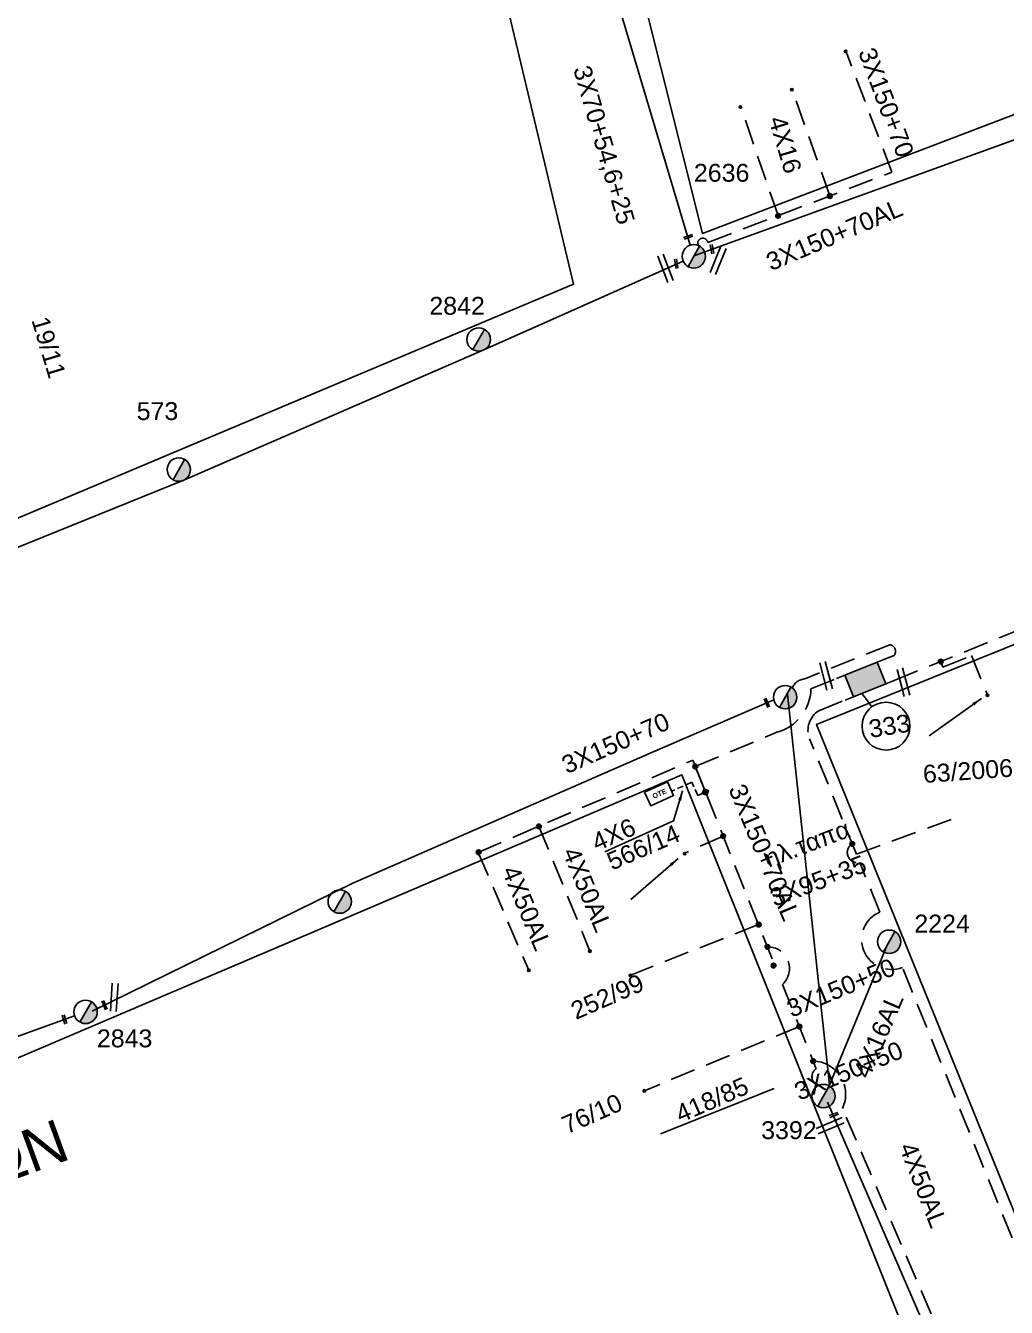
# Model space of a CAD drawing. Header units: millimetres. Extents: x 771 to 3391, y 686 to 1835.
# Drawn here: x 2388.6 to 2487.5, y 1371.8 to 1501 of the extents above; entities that cross this region are included whole.
import ezdxf

# ---------------------------------------------------------------- set-up
doc = ezdxf.new("R2010")
doc.units = ezdxf.units.MM
doc.linetypes.add('DASHED', pattern=[19.05, 12.7, -6.35])
for name, color, linetype in [('Link Box 4 Διευθύνσεων', 7, 'Continuous'), ('Pillar OTE', 7, 'Continuous'), ('Άγνωστα', 7, 'Continuous'), ('Γυμνά εναέρια ΧΤ και ΦΟΠ (3Φ)   4x50+16AL', 7, 'Continuous'), ('Εναέρια παροχή ΧΤ 4x16', 7, 'SYN_LINE'), ('Επιγραφές - Σχήματα', 7, 'Continuous'), ('Καλωδια Χ.Τ 3x95+35', 7, 'DASHED'), ('Καλώδια ΧΤ   3x150+50CU', 7, 'DASHED'), ('Καλώδια ΧΤ   3x150+70AL', 7, 'DASHED'), ('Καλώδια ΧΤ   3x150AL+50CU', 7, 'DASHED'), ('Μηχανική τομή', 7, 'Continuous'), ('Στύλος ΦΜ', 7, 'Continuous'), ('Στύλος ΦΜ @ 1', 7, 'Continuous'), ('Συνδέσεις', 7, 'Continuous'), ('Συνεστραμμένα ΧΤ   3x70+54.6+25 AL', 7, 'SYN_LINE'), ('Τομή', 7, 'Continuous'), ('Υπόβαθρο ΔΕΗ', 7, 'Continuous'), ('Υπόγεια καλώδια Παροχών ΧΤ   4x16AL', 7, 'DASHED'), ('Υπόγεια καλώδια Παροχών ΧΤ   4x50AL', 7, 'DASHED'), ('Υπόγεια καλώδια Παροχών ΧΤ   4x6', 7, 'DASHED')]:
    doc.layers.add(name, color=color, linetype=linetype)
doc.styles.add('arial', font='arial.ttf')
doc.styles.get("Standard").update_dxf_attribs({"font": 'arial.ttf'})
doc.linetypes.add('SYN_LINE', pattern='A,0.5,-0.0001,["/\\/\\/\\/",Standard,S=0.1,R=0,X=0,Y=-0.05],-0.25', length=0.7501)
doc.dimstyles.new('ISO-25', dxfattribs={"dimtxt": 2.5, "dimasz": 2.5, "dimexe": 1.25, "dimexo": 0.625, "dimtad": 1, "dimtxsty": 'Standard', "dimcen": 2.5, "dimadec": 0, "dimazin": 0, "dimtfac": 1, "dimtmove": 0, "dimatfit": 3, "dimfxl": 1, "dimarcsym": 0})

# ---------------------------------------------------------------- blocks, each defined once
blk = doc.blocks.new('LINK BOX 4 ΑΝΑΧΩΡΗΣΕΩΝ')
at = {"layer": 'Link Box 4 Διευθύνσεων', "ltscale": 40}
blk.add_hatch(color=256, dxfattribs=at).paths.add_polyline_path([(-3.54, 0), (-3.54, -4.67), (3.54, -4.67), (3.54, 0)])
for p, q in [((-3.54, 0), (-5.33, 0)), ((5.33, 0), (3.54, 0)), ((-3.54, -4.67), (-5.33, -4.67)), ((5.33, -4.67), (3.54, -4.67))]:
    blk.add_line(p, q, dxfattribs=at)
blk.add_lwpolyline([(-3.54, -4.67), (-3.54, 0), (3.54, 0), (3.54, -4.67)], close=True, dxfattribs=at)
blk = doc.blocks.new('ΥΠΑΡΧΩΝ ΤΣΙΜΕΝΤΕΝΙΟΣ ΣΤΥΛΟΣ')
at = {"layer": 'Στύλος ΦΜ'}
blk.add_hatch(color=7, dxfattribs=at).paths.add_polyline_path([(-1.29, -2.28, 0.574793), (2.62, 0, 0.268822), (1.3, 2.27)])
at = {"layer": 'Στύλος ΦΜ', "color": 7}
blk.add_line((-1.29, -2.28), (1.3, 2.27), dxfattribs=at)
blk.add_circle((0, 0), 2.62, dxfattribs=at)
at = {"layer": 'Στύλος ΦΜ', "flags": 4}
for tag, p in [('ΑΡΙΘΜΟΣ', (-4.68, 8.05)), ('ΤΥΠΟΣ', (-4.91, 3.03))]:
    blk.add_attdef(tag, p, '', height=4, dxfattribs=at)
blk = doc.blocks.new('_ΣΥΝΔΕΣΗ')
at = {"layer": 'Συνδέσεις', "linetype": 'SYN_LINE', "ltscale": 40}
blk.add_hatch(color=256, dxfattribs=at).paths.add_polyline_path([(0.5, -0.01, 1), (-0.5, -0.01, 1)])
at = {"layer": 'Συνδέσεις'}
blk.add_circle((0, -0.01), 0.5, dxfattribs=at)
blk = doc.blocks.new('ΜΗΧΑΝΙΚΗ ΤΟΜΗ')
at = {"layer": 'Μηχανική τομή', "ltscale": 40}
for p, q in [((-1.89, 0.78), (1.89, 0.78)), ((1.89, 0), (-1.89, 0))]:
    blk.add_line(p, q, dxfattribs=at)
blk = doc.blocks.new('ΤΟΜΗ')
at = {"layer": 'Τομή', "ltscale": 40}
for p, q in [((-5.68, 0), (5.68, 0)), ((5.68, -2.33), (-5.68, -2.33))]:
    blk.add_line(p, q, dxfattribs=at)
blk = doc.blocks.new('TSONTA XT1')
at = {"ltscale": 40}
h = blk.add_hatch(color=256, dxfattribs=at)
h.dxf.hatch_style = 1
h.paths.add_polyline_path([(595.96, 2487.66), (597.07, 2488.77), (595.96, 2489.87), (594.85, 2488.77)])
blk.add_lwpolyline([(594.85, 2488.77), (595.96, 2489.87), (597.07, 2488.77), (595.96, 2487.66)], close=True, dxfattribs=at)
blk = doc.blocks.new('PILLAR ΟΤΕ')
at = {"layer": 'Pillar OTE', "ltscale": 40}
blk.add_lwpolyline([(-3.31, 2.02), (3.39, 2.02), (3.39, -1.99), (-3.31, -1.99)], close=True, dxfattribs=at)
at = {"layer": 'Pillar OTE', "insert": (-1.81, 0.71), "char_height": 1.3575, "width": 109.961, "attachment_point": 1}
blk.add_mtext('{\\fArial|b1|i0|c161|p34;OTE}', dxfattribs=at)

msp = doc.modelspace()

# ---------------------------------------------------------------- linework, layer by layer
at = {"layer": 'Άγνωστα', "color": 85, "linetype": 'DASHED', "ltscale": 0.2}
msp.add_lwpolyline([(2469.70526, 1483.79046), (2465.95005, 1494.39014)], dxfattribs=at)
at = {"layer": 'Άγνωστα', "color": 85}
for points in [[(2395.35507, 1401.61132), (2421.63577, 1414.52371), (2451.59284, 1427.62088), (2464.06154, 1432.98707), (2464.06154, 1432.98707)], [(2465.44302, 1433.58162), (2469.68324, 1394.18958)]]:
    msp.add_lwpolyline(points, dxfattribs=at)
at = {"layer": 'Άγνωστα', "color": 5, "linetype": 'DASHED', "ltscale": 0.2}
msp.add_lwpolyline([(2458.9549, 1419.26797), (2455.1692, 1417.57358)], dxfattribs=at)
at = {"layer": 'Γυμνά εναέρια ΧΤ και ΦΟΠ (3Φ)   4x50+16AL', "color": 30, "linetype": 'Continuous', "ltscale": 0.2}
for points in [[(2540.34225, 1507.31022), (2497.86317, 1492.89241), (2456.10773, 1477.7831)], [(2278.28449, 1351.20283), (2295.244, 1359.92884), (2336.46877, 1378.10623), (2368.56444, 1392.09812), (2393.5723, 1401.14014)]]:
    msp.add_lwpolyline(points, dxfattribs=at)
at = {"layer": 'Γυμνά εναέρια ΧΤ και ΦΟΠ (3Φ)   4x50+16AL', "color": 1, "linetype": 'Continuous', "ltscale": 0.2}
msp.add_lwpolyline([(2469.48022, 1392.45153), (2487.34351, 1351.18119), (2501.77378, 1314.00973), (2512.67454, 1289.56274), (2519.37069, 1272.05904)], dxfattribs=at)
at = {"layer": 'Εναέρια παροχή ΧΤ 4x16', "color": 85, "linetype": 'SYN_LINE', "ltscale": 20}
msp.add_lwpolyline([(2469.65565, 1394.07671), (2475.45891, 1408.19873)], dxfattribs=at)
at = {"layer": 'Καλωδια Χ.Τ 3x95+35', "color": 5, "linetype": 'DASHED', "ltscale": 0.2}
msp.add_lwpolyline([(2462.52595, 1410.34055), (2449.53173, 1405.21701)], dxfattribs=at)
at = {"layer": 'Καλώδια ΧΤ   3x150+50CU', "color": 85, "linetype": 'DASHED', "ltscale": 0.2}
for points in [[(2475.32722, 1437.12248), (2476.19923, 1437.47283, 0.573840709), (2475.74417, 1438.55639), (2467.18454, 1435.11741, 0.275313412), (2465.91998, 1434.20236)], [(2472.39242, 1417.42572), (2467.6622, 1429.08039, -0.353589871), (2468.58807, 1431.89957), (2471.25308, 1432.97029)], [(2542.98637, 1328.80733), (2539.79315, 1337.35611), (2509.57101, 1325.82227), (2477.02049, 1406.02272, -0.983541585), (2474.75472, 1411.60531), (2472.72311, 1416.61094, -0.856852694), (2471.96595, 1418.47649)]]:
    msp.add_lwpolyline(points, format="xyb", dxfattribs=at)
at = {"layer": 'Καλώδια ΧΤ   3x150+50CU', "color": 173, "linetype": 'DASHED', "ltscale": 0.2}
msp.add_lwpolyline([(2480.88768, 1436.85368), (2481.08737, 1436.27614), (2483.99432, 1437.45182), (2485.6084, 1433.46088)], dxfattribs=at)
at = {"layer": 'Καλώδια ΧΤ   3x150+50CU', "color": 5, "linetype": 'DASHED', "ltscale": 0.2}
for points in [[(2456.14983, 1426.28046), (2464.35632, 1429.72649, 0.334351567), (2467.80574, 1434.1006), (2470.38295, 1435.13604)], [(2541.56103, 1331.15852, 0.416828495), (2540.66372, 1331.47203), (2539.00585, 1335.91041), (2503.47146, 1322.34922), (2493.35337, 1347.51657, 0.373023443), (2490.287, 1352.38352), (2486.75809, 1360.5365, 0.216204894), (2484.47196, 1360.62218), (2470.97897, 1391.79561, 0.543432331), (2468.02803, 1396.58566)]]:
    msp.add_lwpolyline(points, format="xyb", dxfattribs=at)
at = {"layer": 'Καλώδια ΧΤ   3x150+50CU', "linetype": 'DASHED', "ltscale": 0.2}
for points in [[(2472.94227, 1433.64895), (2473.63143, 1432.7124)], [(2473.71024, 1432.60529), (2473.9442, 1432.28736)], [(2456.14983, 1426.28046), (2457.07833, 1423.95928)]]:
    msp.add_lwpolyline(points, dxfattribs=at)
at = {"layer": 'Καλώδια ΧΤ   3x150+50CU', "color": 85, "linetype": 'DASHED', "ltscale": 0.2}
msp.add_lwpolyline([(2472.39242, 1417.42572), (2482.00098, 1420.94275)], dxfattribs=at)
at = {"layer": 'Καλώδια ΧΤ   3x150+50CU', "color": 5, "linetype": 'DASHED', "ltscale": 0.2}
msp.add_lwpolyline([(2466.6368, 1400.06365), (2450.91159, 1393.54977)], dxfattribs=at)
at = {"layer": 'Καλώδια ΧΤ   3x150+70AL', "color": 85, "linetype": 'DASHED', "ltscale": 0.2}
msp.add_lwpolyline([(2456.44697, 1478.79182, -1.156662727), (2457.40891, 1479.10797), (2475.97636, 1486.17851), (2471.37537, 1498.26085)], format="xyb", dxfattribs=at)
at = {"layer": 'Καλώδια ΧΤ   3x150+70AL', "color": 173, "linetype": 'DASHED', "ltscale": 0.2}
msp.add_lwpolyline([(2476.19735, 1434.95673), (2536.56094, 1459.37001, -0.292836008), (2537.88918, 1459.53826)], format="xyb", dxfattribs=at)
at = {"layer": 'Καλώδια ΧΤ   3x150+70AL', "color": 5, "linetype": 'DASHED', "ltscale": 0.2}
msp.add_lwpolyline([(2434.25336, 1417.60832), (2455.89337, 1426.9216), (2464.23136, 1406.07711)], dxfattribs=at)
at = {"layer": 'Καλώδια ΧΤ   3x150AL+50CU', "color": 5, "linetype": 'DASHED', "ltscale": 0.2}
msp.add_lwpolyline([(2463.42531, 1408.0922, -0.690918894), (2464.93724, 1404.31245), (2468.33636, 1395.81485, 0.581284674), (2468.50024, 1394.08555)], format="xyb", dxfattribs=at)
at = {"layer": 'Συνεστραμμένα ΧΤ   3x70+54.6+25 AL', "color": 85, "linetype": 'SYN_LINE', "ltscale": 20}
msp.add_lwpolyline([(2422.63211, 1614.96618), (2429.74969, 1575.53835), (2440.13407, 1541.20407), (2447.42005, 1506.33255), (2455.63639, 1478.82183)], dxfattribs=at)
at = {"layer": 'Συνεστραμμένα ΧΤ   3x70+54.6+25 AL', "color": 62, "linetype": 'SYN_LINE', "ltscale": 20}
msp.add_lwpolyline([(2240.8512, 1385.29322), (2293.02417, 1409.07857), (2339.58292, 1428.02984), (2374.65459, 1443.05611), (2404.64982, 1455.17314), (2434.84216, 1468.27144), (2454.92502, 1477.22238)], dxfattribs=at)
at = {"layer": 'Υπόβαθρο ΔΕΗ'}
for points in [[(2444.26421, 1530.24786), (2519.06546, 1553.97058), (2529.62762, 1507.06343), (2496.778, 1495.21582), (2456.86167, 1480.01556), (2444.26421, 1530.24786)], [(2357.88125, 1503.57685), (2431.55459, 1526.5307), (2443.85696, 1474.88579), (2375.33365, 1446.07578), (2357.88125, 1503.57685)], [(2506.95058, 1335.39902), (2563.91464, 1357.82575), (2525.60008, 1453.65083), (2468.35325, 1430.49809), (2506.95058, 1335.39902)], [(2337.97253, 1285.00536), (2484.4468, 1351.30659), (2454.78966, 1425.44773), (2315.3288, 1365.98262), (2337.97253, 1285.00536)], [(2453.93829, 1420.79287), (2447.02581, 1417.67155)], [(2452.64261, 1389.23091), (2464.09764, 1393.82663)]]:
    msp.add_lwpolyline(points, dxfattribs=at)
msp.add_circle((2475.37594, 1430.34167), 2.4157, dxfattribs=at)
at = {"layer": 'Υπόγεια καλώδια Παροχών ΧΤ   4x16AL', "color": 85, "linetype": 'DASHED', "ltscale": 0.2}
msp.add_lwpolyline([(2464.49289, 1481.80557), (2460.7671, 1492.65483)], dxfattribs=at)
at = {"layer": 'Υπόγεια καλώδια Παροχών ΧΤ   4x50AL', "color": 5, "linetype": 'DASHED', "ltscale": 0.2}
for points in [[(2440.37888, 1420.24458), (2445.52064, 1407.66442)], [(2434.25336, 1417.60832), (2439.36519, 1405.73064)]]:
    msp.add_lwpolyline(points, dxfattribs=at)
at = {"layer": 'Υπόγεια καλώδια Παροχών ΧΤ   4x6', "color": 5, "linetype": 'DASHED', "ltscale": 0.05}
msp.add_lwpolyline([(2456.85771, 1423.56877), (2456.3947, 1423.36404), (2455.81076, 1424.68462), (2453.77039, 1423.7824)], dxfattribs=at)

# ---------------------------------------------------------------- block references
at = {"layer": 'Link Box 4 Διευθύνσεων', "xscale": 0.4999999999999998, "yscale": 0.4999999999999998, "zscale": 0.4999999999999998, "rotation": 21.88864413461131}
msp.add_blockref('LINK BOX 4 ΑΝΑΧΩΡΗΣΕΩΝ', (2472.85509, 1436.12926), dxfattribs=at)
at = {"layer": 'Pillar OTE', "xscale": 0.3750000000000001, "yscale": 0.3750000000000001, "zscale": 0.3750000000000001, "rotation": 24.15529537847549}
msp.add_blockref('PILLAR ΟΤΕ', (2452.4855, 1423.51236), dxfattribs=at)
at = {"layer": 'Μηχανική τομή'}
for p, xscale, yscale, zscale, rotation in [((2455.46228, 1479.57597), 0.25, 0.25, 0.25, 17.86561226362529), ((2457.73713, 1478.4119), 0.2500000000001928, 0.2500000000001928, 0.2500000000001928, 278.9517174176443), ((2454.13141, 1476.94666), 0.2500000000001928, 0.2500000000001928, 0.2500000000001928, 278.9517174176443), ((2463.4457, 1432.72203), 0.249999999999919, 0.249999999999919, 0.249999999999919, 112.4138103333151), ((2396.67863, 1402.26162), 0.249999999999919, 0.249999999999919, 0.249999999999919, 112.4138103333151), ((2392.65017, 1400.80672), 0.249999999999919, 0.249999999999919, 0.249999999999919, 107.3362166963501), ((2470.1531, 1391.05726), 0.2499999999999999, 0.2499999999999999, 0.2499999999999999, 19.94335245243033)]:
    msp.add_blockref('ΜΗΧΑΝΙΚΗ ΤΟΜΗ', p, dxfattribs=dict(at, xscale=xscale, yscale=yscale, zscale=zscale, rotation=rotation))
at = {"layer": 'Στύλος ΦΜ @ 1', "ltscale": 40}
ref = msp.add_blockref('ΥΠΑΡΧΩΝ ΤΣΙΜΕΝΤΕΝΙΟΣ ΣΤΥΛΟΣ', (2456.00077, 1477.70185), dxfattribs=dict(at, xscale=0.4499999999998181, yscale=0.4499999999998181, zscale=0.4499999999998181))
ref.add_attrib('ΤΥΠΟΣ', '2636', (2456.00539, 1485.22211), dxfattribs={"layer": 'Στύλος ΦΜ', "height": 1.8, "flags": 4})
ref = msp.add_blockref('ΥΠΑΡΧΩΝ ΤΣΙΜΕΝΤΕΝΙΟΣ ΣΤΥΛΟΣ', (2434.31123, 1469.32275), dxfattribs=dict(at, xscale=0.4499999999998181, yscale=0.4499999999998181, zscale=0.4499999999998181))
ref.add_attrib('ΤΥΠΟΣ', '2842', (2429.33583, 1471.81604), dxfattribs={"layer": 'Στύλος ΦΜ', "height": 1.8, "flags": 4})
ref = msp.add_blockref('ΥΠΑΡΧΩΝ ΤΣΙΜΕΝΤΕΝΙΟΣ ΣΤΥΛΟΣ', (2404.08371, 1456.20594), dxfattribs=dict(at, xscale=0.4499999999998181, yscale=0.4499999999998181, zscale=0.4499999999998181))
ref.add_attrib('ΤΥΠΟΣ', '573', (2399.83059, 1461.202), dxfattribs={"layer": 'Στύλος ΦΜ', "height": 1.8, "flags": 4})
at = {"layer": 'Στύλος ΦΜ @ 1', "ltscale": 40, "xscale": 0.4499999999998181, "yscale": 0.4499999999998181, "zscale": 0.4499999999998181}
for p in [(2465.20585, 1433.26579), (2420.30329, 1412.65736)]:
    msp.add_blockref('ΥΠΑΡΧΩΝ ΤΣΙΜΕΝΤΕΝΙΟΣ ΣΤΥΛΟΣ', p, dxfattribs=at)
at = {"layer": 'Στύλος ΦΜ @ 1', "ltscale": 40}
ref = msp.add_blockref('ΥΠΑΡΧΩΝ ΤΣΙΜΕΝΤΕΝΙΟΣ ΣΤΥΛΟΣ', (2475.69048, 1408.6102), dxfattribs=dict(at, xscale=0.4499999999998181, yscale=0.4499999999998181, zscale=0.4499999999998181))
ref.add_attrib('ΤΥΠΟΣ', '2224', (2478.23077, 1409.54216), dxfattribs={"layer": 'Στύλος ΦΜ', "height": 1.8, "flags": 4})
ref = msp.add_blockref('ΥΠΑΡΧΩΝ ΤΣΙΜΕΝΤΕΝΙΟΣ ΣΤΥΛΟΣ', (2394.67989, 1401.54061), dxfattribs=dict(at, xscale=0.4499999999998181, yscale=0.4499999999998181, zscale=0.4499999999998181))
ref.add_attrib('ΤΥΠΟΣ', '2843', (2395.82028, 1397.9693), dxfattribs={"layer": 'Στύλος ΦΜ', "height": 1.8, "flags": 4})
ref = msp.add_blockref('ΥΠΑΡΧΩΝ ΤΣΙΜΕΝΤΕΝΙΟΣ ΣΤΥΛΟΣ', (2469.07009, 1393.05482), dxfattribs=dict(at, xscale=0.4499999999998181, yscale=0.4499999999998181, zscale=0.4499999999998181))
ref.add_attrib('ΤΥΠΟΣ', '3392', (2462.79112, 1388.71718), dxfattribs={"layer": 'Στύλος ΦΜ', "height": 1.8, "flags": 4})
at = {"layer": 'Συνδέσεις'}
for p, xscale, yscale, zscale in [((2471.30828, 1498.36869), 0.25, 0.25, 0.25), ((2465.88296, 1494.49799), 0.25, 0.25, 0.25), ((2460.70001, 1492.76268), 0.25, 0.25, 0.25), ((2469.70526, 1483.79046), 0.4777242751394019, 0.4777242751394019, 0.4777242751394019), ((2464.49289, 1481.80557), 0.4777242751394019, 0.4777242751394019, 0.4777242751394019), ((2480.88768, 1436.85368), 0.4777242751394019, 0.4777242751394019, 0.4777242751394019), ((2485.6084, 1433.46088), 0.25, 0.25, 0.25), ((2456.14983, 1426.28046), 0.4777242751394019, 0.4777242751394019, 0.4777242751394019), ((2440.37888, 1420.24458), 0.4777242751394019, 0.4777242751394019, 0.4777242751394019), ((2458.9549, 1419.26797), 0.4777242751394019, 0.4777242751394019, 0.4777242751394019), ((2471.96595, 1418.47649), 0.4777242751394019, 0.4777242751394019, 0.4777242751394019), ((2434.30753, 1417.63164), 0.4777242751394019, 0.4777242751394019, 0.4777242751394019), ((2455.0828, 1417.4869), 0.25, 0.25, 0.25), ((2462.53707, 1410.34493), 0.4777242751394019, 0.4777242751394019, 0.4777242751394019), ((2463.42531, 1408.0922), 0.4777242751394019, 0.4777242751394019, 0.4777242751394019), ((2445.52064, 1407.66442), 0.25, 0.25, 0.25), ((2439.36519, 1405.73064), 0.25, 0.25, 0.25), ((2464.03517, 1406.21665), 0.4777242751394019, 0.4777242751394019, 0.4777242751394019), ((2449.61073, 1405.22107), 0.25, 0.25, 0.25), ((2466.6368, 1400.06365), 0.4777242751394019, 0.4777242751394019, 0.4777242751394019), ((2468.02803, 1396.58566), 0.4777242751394019, 0.4777242751394019, 0.4777242751394019), ((2451.00292, 1393.5876), 0.25, 0.25, 0.25)]:
    msp.add_blockref('_ΣΥΝΔΕΣΗ', p, dxfattribs=dict(at, xscale=xscale, yscale=yscale, zscale=zscale))
at = {"layer": 'Συνδέσεις', "xscale": 0.3075184835441075, "yscale": 0.3075184835441075, "zscale": 0.3075184835441075, "rotation": 21.46315580083474}
msp.add_blockref('TSONTA XT1', (2566.6561, 644.36787), dxfattribs=at)
at = {"layer": 'Τομή'}
for p, xscale, yscale, zscale, rotation in [((2458.7279, 1477.19083), 0.2499999999998873, 0.2499999999998873, 0.2499999999998873, 248.1909067709115), ((2453.42671, 1476.60665), 0.2499999999998873, 0.2499999999998873, 0.2499999999998873, 290.8938017535085), ((2469.61687, 1435.49336), 0.2499999999998873, 0.2499999999998873, 0.2499999999998873, 284.8511252285739), ((2477.41228, 1434.84643), 0.2499999999998873, 0.2499999999998873, 0.2499999999998873, 284.8511252285739), ((2397.85794, 1402.99704), 0.2500000000000557, 0.2500000000000557, 0.2500000000000557, 266.3054486218056), ((2469.63052, 1390.33284), 0.2499999999999535, 0.2499999999999535, 0.2499999999999535, 22.92285824507862)]:
    msp.add_blockref('ΤΟΜΗ', p, dxfattribs=dict(at, xscale=xscale, yscale=yscale, zscale=zscale, rotation=rotation))

# ---------------------------------------------------------------- texts
at = {"ltscale": 40, "insert": (2358.53624, 1378.6495), "char_height": 4, "width": 67.4273804, "attachment_point": 1, "rotation": 20.0890911, "style": 'arial'}
msp.add_mtext('{\\H1.083x;MEΣOΓEIΩN}', dxfattribs=at)
at = {"layer": 'Άγνωστα', "color": 7, "char_height": 1.8, "attachment_point": 1}
for s, insert, rotation in [('3X150+70', (2474.23251, 1498.93695), 290.4175904), ('3X70+54,6+25', (2445.55608, 1497.11201), 286.0154715), ('3X150+70', (2442.46306, 1427.1421), 23.7267702), ('333', (2473.51022, 1430.93188), 9.0165632), ('63/2006', (2479.03214, 1426.40286), 4.1562915), ('4Χ6', (2445.50515, 1419.35606), 23.5861875), ('566/14', (2447.02581, 1417.42174), 23.5861875), ('252/99', (2443.38864, 1402.36914), 23.5861875), ('418/85', (2453.93837, 1391.97483), 23.5861875), ('76/10', (2442.48787, 1390.84581), 23.5861875)]:
    msp.add_mtext_dynamic_manual_height_columns(s, width=1.8, gutter_width=12.5, heights=[0.04535], dxfattribs=dict(at, insert=insert, rotation=rotation))
at = {"layer": 'Άγνωστα', "color": 7}
note = msp.add_mtext_dynamic_manual_height_columns('ηλ.ταπα\\P', width=1.8, gutter_width=12.5, heights=[0.04535, 0], dxfattribs=dict(at, insert=(2449.53553, 1412.66384), char_height=1.8, attachment_point=1, rotation=20.8561664))
for column, words in zip(note.columns.linked_columns, ['\\P']):
    column.text = words
note = msp.add_mtext_dynamic_manual_height_columns('3X95+35\\P', width=1.8, gutter_width=12.5, heights=[0.04535, 0], dxfattribs=dict(at, insert=(2450.11246, 1408.71114), char_height=1.8, attachment_point=1, rotation=20.8561664))
note = msp.add_mtext_dynamic_manual_height_columns('3X150+50\\P', width=1.8, gutter_width=12.5, heights=[0.04535, 0], dxfattribs=dict(at, insert=(2451.95012, 1397.11905), char_height=1.8, attachment_point=1, rotation=22.5258051))
note = msp.add_mtext_dynamic_manual_height_columns('3X150+50\\P', width=1.8, gutter_width=12.5, heights=[0.04535, 0], dxfattribs=dict(at, insert=(2452.72033, 1388.75412), char_height=1.8, attachment_point=1, rotation=22.5258051))
at = {"layer": 'Εναέρια παροχή ΧΤ 4x16', "color": 7, "char_height": 1.8, "attachment_point": 1, "rotation": 286.6108582}
for s, insert in [('4X16', (2465.24126, 1492.03515)), ('19/11', (2390.93278, 1471.80274))]:
    msp.add_mtext_dynamic_manual_height_columns(s, width=1.8, gutter_width=12.5, heights=[0.04535], dxfattribs=dict(at, insert=insert))
at = {"layer": 'Καλώδια ΧΤ   3x150+70AL', "color": 7, "char_height": 1.8, "attachment_point": 1}
for insert, rotation in [((2463.08263, 1477.85625), 22.9579186), ((2461.13001, 1424.7199), 292.5681617)]:
    msp.add_mtext_dynamic_manual_height_columns('3X150+70AL', width=1.8, gutter_width=12.5, heights=[0.04535], dxfattribs=dict(at, insert=insert, rotation=rotation))
at = {"layer": 'Υπόγεια καλώδια Παροχών ΧΤ   4x16AL', "color": 7, "insert": (2472.01452, 1395.408), "char_height": 1.8, "attachment_point": 1, "rotation": 66.7838347}
msp.add_mtext_dynamic_manual_height_columns('4X16AL', width=1.8, gutter_width=12.5, heights=[0.04535], dxfattribs=at)
at = {"layer": 'Υπόγεια καλώδια Παροχών ΧΤ   4x50AL', "color": 7, "char_height": 1.8, "attachment_point": 1}
for insert, rotation in [((2444.38202, 1418.34694), 292.5681617), ((2438.27917, 1416.48144), 292.5681617), ((2478.34556, 1388.58255), 291.3321964)]:
    msp.add_mtext_dynamic_manual_height_columns('4X50AL', width=1.8, gutter_width=12.5, heights=[0.04535], dxfattribs=dict(at, insert=insert, rotation=rotation))

# ---------------------------------------------------------------- leaders
at = {"layer": 'Επιγραφές - Σχήματα', "ltscale": 40}
for points in [[(2484.98675, 1433.125), (2479.71071, 1429.35821)], [(2454.87012, 1423.81787), (2453.93829, 1420.79287)], [(2454.43195, 1417.01324), (2449.63307, 1412.85428)]]:
    msp.add_leader(points, dimstyle='ISO-25', override={"dimasz": 1, "dimtad": 0}, dxfattribs=at)

doc.saveas('drawing.dxf')
